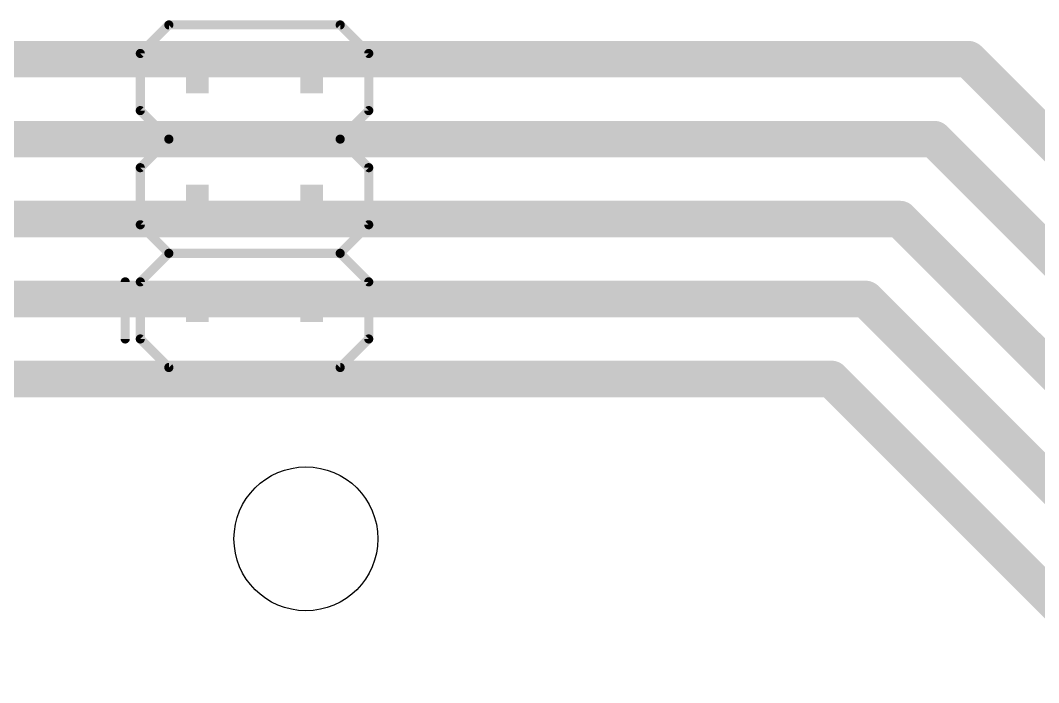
# Model space of a CAD drawing. Extents: x -209 to 66, y -44 to 97.
# Drawn here: x -57.15 to -34.51, y 15.85 to 30.58 of the extents above; entities that cross this region are included whole.
import ezdxf

# ---------------------------------------------------------------- set-up
doc = ezdxf.new("R2010")
doc.units = 0
for name, color, linetype in [('1', 22, 'CONTINUOUS'), ('20', 7, 'CONTINUOUS'), ('52', 253, 'CONTINUOUS')]:
    doc.layers.add(name, color=color, linetype=linetype)

# ---------------------------------------------------------------- blocks, each defined once
blk = doc.blocks.new('RECT')
blk.add_solid([(-0.5, -0.5), (0.5, -0.5), (-0.5, 0.5), (0.5, 0.5)])

msp = doc.modelspace()

# ---------------------------------------------------------------- linework, layer by layer
at = {"layer": '1', "const_width": 0.8128}
for points in [[(-36.068, 29.718), (-105.41, 29.718)], [(-22.86, 16.51), (-36.068, 29.718)], [(-36.83, 27.94), (-108.712, 27.94)], [(-22.86, 13.97), (-36.83, 27.94)], [(-37.592, 26.162), (-112.014, 26.162)], [(-22.86, 11.43), (-37.592, 26.162)], [(-38.354, 24.384), (-115.316, 24.384)], [(-22.86, 8.89), (-38.354, 24.384)], [(-39.116, 22.606), (-121.412, 22.606)], [(-22.86, 6.35), (-39.116, 22.606)]]:
    msp.add_lwpolyline(points, dxfattribs=at)
at = {"layer": '1', "const_width": 0.4064}
for points in [[(-35.9243, 29.8617, 1), (-36.2117, 29.5743)], [(-36.068, 29.5148, 1), (-36.068, 29.9212)], [(-36.6863, 28.0837, 1), (-36.9737, 27.7963)], [(-36.83, 27.7368, 1), (-36.83, 28.1432)], [(-37.4483, 26.3057, 1), (-37.7357, 26.0183)], [(-37.592, 25.9588, 1), (-37.592, 26.3652)], [(-38.2103, 24.5277, 1), (-38.4977, 24.2403)], [(-38.354, 24.1808, 1), (-38.354, 24.5872)], [(-38.9723, 22.7497, 1), (-39.2597, 22.4623)], [(-39.116, 22.4028, 1), (-39.116, 22.8092)]]:
    msp.add_lwpolyline(points, format="xyb", dxfattribs=at)
at = {"layer": '20'}
msp.add_circle((-50.8, 19.05), 1.6, dxfattribs=at)
at = {"layer": '52', "const_width": 0.2032}
for points in [[(-54.483, 29.845), (-53.848, 30.48)], [(-50.038, 30.48), (-53.848, 30.48)], [(-49.403, 29.845), (-50.038, 30.48)], [(-54.483, 28.575), (-54.483, 29.845)], [(-49.403, 28.575), (-49.403, 29.845)], [(-53.848, 27.94), (-54.483, 28.575)], [(-50.038, 27.94), (-49.403, 28.575)], [(-54.483, 27.305), (-53.848, 27.94)], [(-50.038, 27.94), (-53.848, 27.94)], [(-49.403, 27.305), (-50.038, 27.94)], [(-54.483, 26.035), (-54.483, 27.305)], [(-49.403, 26.035), (-49.403, 27.305)], [(-53.848, 25.4), (-54.483, 26.035)], [(-50.038, 25.4), (-49.403, 26.035)], [(-54.483, 24.765), (-53.848, 25.4)], [(-50.038, 25.4), (-53.848, 25.4)], [(-49.403, 24.765), (-50.038, 25.4)], [(-54.818, 24.765), (-54.818, 23.495)], [(-54.483, 23.495), (-54.483, 24.765)], [(-49.403, 23.495), (-49.403, 24.765)], [(-53.848, 22.86), (-54.483, 23.495)], [(-50.038, 22.86), (-49.403, 23.495)], [(-53.848, 22.86), (-50.038, 22.86)]]:
    msp.add_lwpolyline(points, dxfattribs=at)
at = {"layer": '52', "const_width": 0.1016}
for points in [[(-53.848, 30.5308, 1), (-53.848, 30.4292)], [(-53.8121, 30.4441, 1), (-53.8839, 30.5159)], [(-50.0021, 30.5159, 1), (-50.0739, 30.4441)], [(-50.038, 30.4292, 1), (-50.038, 30.5308)], [(-54.4322, 29.845, 1), (-54.5338, 29.845)], [(-54.5189, 29.8809, 1), (-54.4471, 29.8091)], [(-49.3522, 29.845, 1), (-49.4538, 29.845)], [(-49.4389, 29.8091, 1), (-49.3671, 29.8809)], [(-54.4471, 28.6109, 1), (-54.5189, 28.5391)], [(-54.5338, 28.575, 1), (-54.4322, 28.575)], [(-49.4538, 28.575, 1), (-49.3522, 28.575)], [(-49.3671, 28.5391, 1), (-49.4389, 28.6109)], [(-53.848, 27.9908, 1), (-53.848, 27.8892)], [(-53.8121, 27.9041, 1), (-53.8839, 27.9759)], [(-53.8839, 27.9041, 1), (-53.8121, 27.9759)], [(-50.0021, 27.9759, 1), (-50.0739, 27.9041)], [(-50.0739, 27.9759, 1), (-50.0021, 27.9041)], [(-50.038, 27.8892, 1), (-50.038, 27.9908)], [(-54.4322, 27.305, 1), (-54.5338, 27.305)], [(-49.3522, 27.305, 1), (-49.4538, 27.305)], [(-54.5189, 27.3409, 1), (-54.4471, 27.2691)], [(-49.4389, 27.2691, 1), (-49.3671, 27.3409)], [(-54.4471, 26.0709, 1), (-54.5189, 25.9991)], [(-54.5338, 26.035, 1), (-54.4322, 26.035)], [(-49.4538, 26.035, 1), (-49.3522, 26.035)], [(-49.3671, 25.9991, 1), (-49.4389, 26.0709)], [(-53.848, 25.4508, 1), (-53.848, 25.3492)], [(-53.8121, 25.3641, 1), (-53.8839, 25.4359)], [(-53.8839, 25.3641, 1), (-53.8121, 25.4359)], [(-50.0021, 25.4359, 1), (-50.0739, 25.3641)], [(-50.0739, 25.4359, 1), (-50.0021, 25.3641)], [(-50.038, 25.3492, 1), (-50.038, 25.4508)], [(-54.7672, 24.765, 1), (-54.8688, 24.765)], [(-54.4322, 24.765, 1), (-54.5338, 24.765)], [(-54.5189, 24.8009, 1), (-54.4471, 24.7291)], [(-49.3522, 24.765, 1), (-49.4538, 24.765)], [(-49.4389, 24.7291, 1), (-49.3671, 24.8009)], [(-54.4471, 23.5309, 1), (-54.5189, 23.4591)], [(-49.3671, 23.4591, 1), (-49.4389, 23.5309)], [(-54.8688, 23.495, 1), (-54.7672, 23.495)], [(-54.5338, 23.495, 1), (-54.4322, 23.495)], [(-49.4538, 23.495, 1), (-49.3522, 23.495)], [(-53.848, 22.9108, 1), (-53.848, 22.8092)], [(-53.8839, 22.8241, 1), (-53.8121, 22.8959)], [(-50.0739, 22.8959, 1), (-50.0021, 22.8241)], [(-50.038, 22.8092, 1), (-50.038, 22.9108)]]:
    msp.add_lwpolyline(points, format="xyb", dxfattribs=at)

# ---------------------------------------------------------------- block references
at = {"layer": '52', "xscale": 0.508, "yscale": 0.508, "rotation": 90}
for p in [(-53.213, 29.21), (-50.673, 29.21), (-53.213, 26.67), (-50.673, 26.67), (-53.213, 24.13), (-50.673, 24.13)]:
    msp.add_blockref('RECT', p, dxfattribs=at)

doc.saveas('drawing.dxf')
